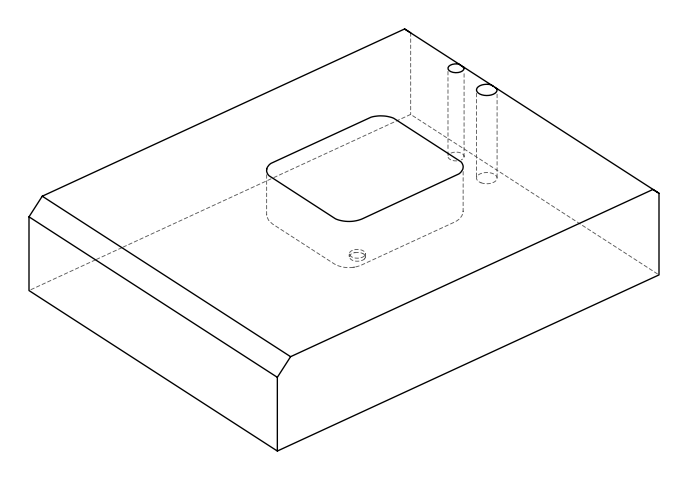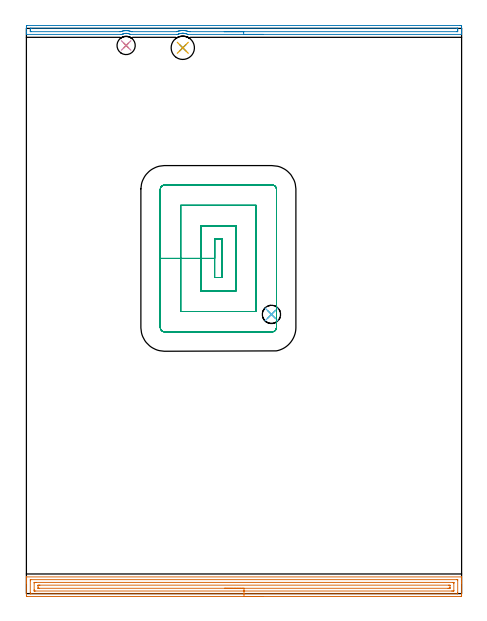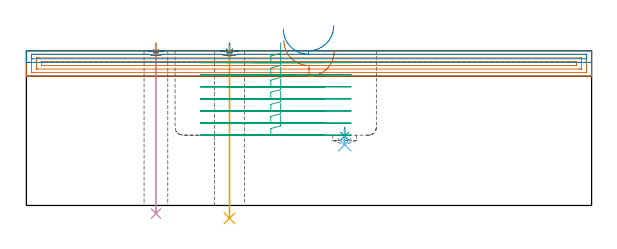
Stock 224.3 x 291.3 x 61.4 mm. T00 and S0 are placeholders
(PLAN: 9 operations, 5 tool changes, 21.6 min)
(1 SPOT_DRILL | STEP1HOLE | NXT0321_9005460120000 | 0.03 min | 1 mm3)
(2 SPOT_DRILL_1 | STEP1HOLE_1 | NXT0321_9005460120000 | 0.03 min | 1 mm3)
(3 SPOT_DRILL_2 | STEP1POCKET | NXT0321_9005460120000 | 0.04 min | 3672 mm3)
(4 DRILL_THROUGH_HOLE_INTO_CENTER | STEP1HOLE | NXT0301_065 | 0.27 min | 4249 mm3)
(5 DRILL_THROUGH_HOLE_INTO_CENTER_1 | STEP1HOLE_1 | UGT0301_515 | 0.28 min | 6930 mm3)
(6 DRILL_BLIND_HOLE_INTO_CENTER | STEP1POCKET | NXT0301_065 | 0.03 min | 231 mm3)
(7 AREA_MILL | FG_CHAMFER_SURFACE | UGT0205_001 | 7.4 min | 11435 mm3)
(8 AREA_MILL_1 | FG_CHAMFER_SURFACE_1 | UGT0205_001 | 3.77 min | 2377 mm3)
(9 MILL_RECTANGULAR_POCKET | POCKET_RECTANGULAR_STRAIGHT | UGT0201_095 | Follow Part, ap 5, ae 75% | 9.74 min | 247370 mm3)
(TOOL NXT0321_9005460120000 | NC Spot Drill, 142deg, 12mm, Carbide, Uncoated | D12 PA142 FL30 Z2)
(TOOL NXT0301_065 | Carbide Drill 9.4mm [860.1-0940-075A1-MM 2214] | D9.4 PA140 FL98 Z2)
(TOOL UGT0301_515 | Carbide Drill 12.0 mm | D12 PA118 FL101 Z2)
(TOOL UGT0205_001 | Chamfer Mill 20 x 3 x 45 deg. | D20 FL50 Z2)
(TOOL UGT0201_095 | End mill 20 mm | D20 R3 FL38 Z4)
(OP 1 SPOT_DRILL)
G17 G21 G94 G90
T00 M6
G54
G17 G0 G90 X51.4 Y282.5 S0 M3
G43 Z71.4 H0
G94 G81 G98 Z60.991 F250. R64.4
G80
M5
M2
(OP 2 SPOT_DRILL_1)
G17 G21 G94 G90
T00 M6
G54
G17 G0 G90 X80.6 Y281.3 S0 M3
G43 Z71.4 H0
G94 G81 G98 Z60.884 F250. R64.4
G80
M5
M2
(OP 3 SPOT_DRILL_2)
G17 G21 G94 G90
T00 M6
G54
G17 G0 G90 X126.3 Y143.9 S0 M3
G43 Z71.4 H0
G94 G81 G98 Z27.487 F250. R30.9
G80
M5
M2
(OP 4 DRILL_THROUGH_HOLE_INTO_CENTER)
G17 G21 G94 G90
T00 M6
G54
G17 G0 G90 X51.4 Y282.5 S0 M3
G43 Z71.4 H1
G94 G73 G98 Z-3.211 F250. Q9.23 R63.4
G80
M5
M2
(OP 5 DRILL_THROUGH_HOLE_INTO_CENTER_1)
G17 G21 G94 G90
T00 M6
G54
G17 G0 G90 X80.6 Y281.3 S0 M3
G43 Z71.4 H0
G94 G73 G98 Z-5.105 F250. Q11.084 R63.4
G80
M5
M2
(OP 6 DRILL_BLIND_HOLE_INTO_CENTER)
G17 G21 G94 G90
T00 M6
G54
G17 G0 G90 X126.3 Y143.9 S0 M3
G43 Z71.4 H1
G94 G81 G98 Z24.1 F250. R29.9
G80
M5
M2
(OP 7 AREA_MILL)
G17 G21 G94 G90
T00 M6
G54
G17 G0 G90 X122.15 Y-1.5 S1061 M3
G43 Z71.4 H0
Z61.3
G94 G1 X122.112 Z60.428 F250.
X121.998 Z59.564
X121.809 Z58.712
X121.547 Z57.88
X121.213 Z57.074
X120.81 Z56.3
X120.342 Z55.564
X119.81 Z54.872
X119.221 Z54.229
X118.578 Z53.64
X117.886 Z53.108
X117.15 Z52.64
X116.376 Z52.237
X115.57 Z51.903
X114.738 Z51.641
X113.886 Z51.452
X113.022 Z51.338
X112.15 Z51.3
X0.604
X0.302 Y-1.497 Z51.302
X0.01 Y-1.492 Z51.306
X0. Y-1.195 Z51.602
Y5.333 Z58.127
Y5.909 Z58.706
Y6.225 Z59.021
Y6.8 Z59.597
Y7.116 Z59.911
Y7.748 Z60.547
Y8.18 Z60.98
X0.002 Y8.549 Z61.34
X0.004 Y8.6 Z61.39
X0.005 Z61.391
X0.158 Z61.4
X224.142
X224.29 Y8.597 Z61.388
X224.293 Y8.55 Z61.342
X224.3 Y8.18 Z60.98
Y7.748 Z60.547
Y7.116 Z59.911
Y5.909 Z58.706
Y5.333 Z58.127
Y-0.304 Z52.493
X224.297 Y-0.908 Z51.89
X224.293 Y-1.492 Z51.306
X224.282 Y-1.494 Z51.304
X223.696 Y-1.5 Z51.3
X112.15
Y-0.086 Z52.714
X2.319
X2.18 Y-0.085 Z52.715
X2.087 Y-0.082 Z52.718
X2.018 Y-0.079 Z52.721
X2.01 Y-0.069 Z52.731
X2.007 Y-0.016 Z52.784
X2.001 Y0.372 Z53.172
Y6.613 Z59.413
X2.007 Y7.116 Z59.916
X2.01 Y7.163 Z59.963
X2.023 Y7.179 Z59.979
X2.11 Y7.182 Z59.982
X2.25 Y7.185 Z59.985
X221.981 Y7.186 Z59.986
X222.12 Y7.185 Z59.985
X222.213 Y7.182 Z59.982
X222.282 Y7.179 Z59.979
X222.29 Y7.169 Z59.969
X222.293 Y7.116 Z59.916
X222.299 Y6.728 Z59.528
Y0.487 Z53.287
X222.293 Y-0.016 Z52.784
X222.29 Y-0.062 Z52.738
X222.277 Y-0.079 Z52.721
X222.19 Y-0.082 Z52.718
X222.051 Y-0.085 Z52.715
X112.15 Y-0.086 Z52.714
Y1.328 Z54.128
X4.613 Y1.329 Z54.129
X4.174 Y1.331 Z54.131
X4.029 Y1.333 Z54.133
X4.012 Y1.335 Z54.135
X4.007 Y1.386 Z54.186
X4.002 Y1.478 Z54.278
X4. Y1.941 Z54.741
X4.002 Y5.505 Z58.305
X4.01 Y5.68 Z58.48
X4.019 Y5.765 Z58.565
X4.065 Y5.767 Z58.567
X4.174 Y5.77 Z58.57
X4.627 Y5.771 Z58.571
X5.066 Y5.772 Z58.572
X219.688 Y5.771 Z58.571
X220.126 Y5.769 Z58.569
X220.271 Y5.767 Z58.567
X220.288 Y5.765 Z58.565
X220.293 Y5.714 Z58.514
X220.298 Y5.622 Z58.422
X220.299 Y5.507 Z58.307
X220.3 Y5.333 Z58.133
X220.298 Y1.595 Z54.395
X220.29 Y1.42 Z54.22
X220.281 Y1.335 Z54.135
X220.235 Y1.333 Z54.133
X220.126 Y1.33 Z54.13
X219.673 Y1.329 Z54.129
X219.234 Y1.328 Z54.128
X112.15
Y2.743 Z55.543
X6.766
X6.037 Y2.75 Z55.55
X6.01 Y2.759 Z55.559
X6.005 Y2.805 Z55.605
X6.002 Y2.905 Z55.705
X6. Y3.975 Z56.775
X6.002 Y4.187 Z56.987
X6.005 Y4.294 Z57.094
X6.01 Y4.342 Z57.142
X6.049 Y4.351 Z57.151
X6.851 Y4.357 Z57.157
X6.935
X217.534
X218.263 Y4.35 Z57.15
X218.29 Y4.341 Z57.141
X218.295 Y4.295 Z57.095
X218.298 Y4.195 Z56.995
X218.3 Y3.125 Z55.925
X218.298 Y2.913 Z55.713
X218.295 Y2.807 Z55.607
X218.29 Y2.758 Z55.558
X218.251 Y2.749 Z55.549
X217.449 Y2.743 Z55.543
X217.365
X112.15
X111.278 Z55.581
X110.414 Z55.695
X109.562 Z55.883
X108.73 Z56.146
X107.924 Z56.48
X107.15 Z56.882
X106.414 Z57.351
X105.722 Z57.882
X105.079 Z58.472
X104.49 Z59.115
X103.958 Z59.807
X103.49 Z60.543
X103.087 Z61.316
X102.753 Z62.122
X102.491 Z62.954
X102.302 Z63.806
X102.188 Z64.671
X102.15 Z65.543
G0 Z71.4
M5
M2
(OP 8 AREA_MILL_1)
G17 G21 G94 G90
T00 M6
G54
G17 G0 G90 X121.978 Y288.2 S1061 M3
G43 Z71.4 H0
G94 G1 X121.94 Z70.528 F250.
X121.826 Z69.663
X121.637 Z68.812
X121.375 Z67.98
X121.041 Z67.174
X120.638 Z66.4
X120.17 Z65.664
X119.639 Z64.972
X119.049 Z64.329
X118.406 Z63.739
X117.714 Z63.208
X116.978 Z62.74
X116.204 Z62.337
X115.398 Z62.003
X114.566 Z61.741
X113.715 Z61.552
X112.85 Z61.438
X111.978 Z61.4
X83.594
X83.213 Y288.206 Z61.392
X82.726 Y288.403 Z61.196
X82.282 Y288.547 Z61.05
X81.834 Y288.659 Z60.934
X81.389 Y288.738 Z60.861
X80.942 Y288.785 Z60.813
X80.892 Y288.788 Z60.81
X80.775 Y288.792 Z60.802
X80.552 Y288.789 Z60.8
X80.471 Y288.79 Z60.803
X80.441
X80.308 Y288.782 Z60.813
X80.051 Y288.765 Z60.829
X79.76 Y288.726 Z60.871
X79.604 Y288.705 Z60.891
X79.159 Y288.614 Z60.984
X78.71 Y288.483 Z61.115
X78.461 Y288.392 Z61.207
X78.267 Y288.322 Z61.277
X78.24 Y288.31 Z61.289
X78.159 Y288.275 Z61.323
X77.981 Y288.202 Z61.386
X77.348 Y288.2 Z61.4
X53.7
X53.623 Y288.205 Z61.39
X53.559 Y288.226 Z61.371
X53.301 Y288.342 Z61.252
X52.859 Y288.507 Z61.091
X52.542 Y288.593 Z61.002
X52.41 Y288.629 Z60.966
X52.361 Y288.638 Z60.958
X52.126 Y288.68 Z60.918
X51.966 Y288.707 Z60.888
X51.932 Y288.71 Z60.883
X51.859 Y288.719 Z60.878
X51.804 Y288.726 Z60.873
X51.742 Y288.732 Z60.866
X51.648 Y288.737 Z60.859
X51.518 Y288.744 Z60.849
X51.469 Y288.742 Z60.848
X51.308 Z60.851
X51.238 Z60.853
X51.08 Y288.733 Z60.865
X51.071
X51.023 Y288.727 Z60.871
X50.841 Y288.703 Z60.893
X50.626 Y288.677 Z60.922
X50.178 Y288.579 Z61.021
X50.08 Y288.547 Z61.053
X49.947 Y288.505 Z61.093
X49.842 Y288.472 Z61.127
X49.735 Y288.438 Z61.161
X49.182 Y288.206 Z61.392
X48.792 Y288.2 Z61.4
X0.158
X0.009 Y288.203 Z61.388
X0. Y288.229 Z61.361
Y288.573 Z61.027
Y288.985 Z60.614
Y289.613 Z59.982
Y290.814 Z58.783
Y291.387 Z58.207
Y291.987 Z57.608
X0.003 Y292.274 Z57.321
X0.008 Y292.791 Z56.805
X0.081 Y292.794 Z56.803
X0.604 Y292.8 Z56.8
X223.166
X223.696 Y292.799 Z56.801
X224.219 Y292.794 Z56.803
X224.292 Y292.791 Z56.805
X224.3 Y292.274 Z57.321
Y291.987 Z57.608
Y291.387 Z58.207
Y290.814 Z58.783
Y290.5 Z59.096
Y289.927 Z59.669
Y289.613 Z59.982
Y288.985 Z60.614
Y288.573 Z61.026
Y288.229 Z61.361
X224.291 Y288.203 Z61.388
X224.143 Y288.2 Z61.4
X111.978
Y289.614 Z59.986
X84.487
X84.04 Y289.616 Z59.984
X83.818 Y289.619 Z59.981
X83.764 Y289.621 Z59.979
X83.499 Y289.708 Z59.892
X83.019 Y289.856 Z59.744
X82.702 Y289.937 Z59.663
X82.278 Y290.034 Z59.566
X81.81 Y290.114 Z59.486
X81.242 Y290.177 Z59.423
X80.917 Y290.199 Z59.401
X80.327 Y290.2 Z59.4
X80.229 Y290.199 Z59.401
X80.192 Y290.197 Z59.403
X80.178 Y290.196 Z59.404
X80.025 Y290.184 Z59.416
X79.858 Y290.168 Z59.432
X79.332 Y290.103 Z59.497
X79.132 Y290.074 Z59.526
X78.748 Y289.996 Z59.604
X78.518 Y289.947 Z59.653
X78.24 Y289.87 Z59.73
X78.041 Y289.811 Z59.789
X77.742 Y289.717 Z59.883
X77.456 Y289.626 Z59.974
X77.347 Y289.614 Z59.986
X54.592 Y289.615 Z59.985
X54.369 Y289.616 Z59.984
X54.258 Y289.618 Z59.982
X54.204 Y289.621 Z59.979
X54.146 Y289.632 Z59.968
X54.121 Y289.639 Z59.961
X53.59 Y289.817 Z59.783
X53.254 Y289.91 Z59.69
X52.863 Y290.002 Z59.598
X52.361 Y290.088 Z59.512
X51.831 Y290.141 Z59.459
X51.469 Y290.154 Z59.446
X50.941 Y290.138 Z59.462
X50.766 Y290.124 Z59.476
X50.577 Y290.101 Z59.499
X50.144 Y290.043 Z59.557
X49.684 Y289.944 Z59.656
X49.417 Y289.879 Z59.721
X48.792 Y289.681 Z59.919
X48.741 Y289.664 Z59.936
X48.66 Y289.637 Z59.963
X48.619 Y289.623 Z59.977
X48.568 Y289.621 Z59.979
X48.345 Y289.617 Z59.983
X47.9 Y289.614 Z59.986
X2.389
X2.166 Y289.617 Z59.983
X2.056 Y289.619 Z59.981
X2.01 Y289.622 Z59.978
X2.007 Y289.658 Z59.942
X2.004 Y289.753 Z59.847
X2.001 Y289.999 Z59.601
X2. Y290.5 Z59.1
X2.001 Y290.885 Z58.715
X2.007 Y291.273 Z58.327
X2.01 Y291.377 Z58.223
X2.056 Y291.38 Z58.22
X2.166 Y291.383 Z58.217
X2.389 Y291.386 Z58.214
X221.911
X222.134 Y291.383 Z58.217
X222.244 Y291.381 Z58.219
X222.29 Y291.378 Z58.222
X222.293 Y291.342 Z58.258
X222.296 Y291.247 Z58.353
X222.299 Y291.001 Z58.599
X222.3 Y290.5 Z59.1
X222.299 Y290.115 Z59.485
X222.293 Y289.727 Z59.873
X222.29 Y289.623 Z59.977
X222.244 Y289.62 Z59.98
X222.134 Y289.617 Z59.983
X221.911 Y289.614 Z59.986
X111.978
X111.107 Z60.024
X110.242 Z60.138
X109.39 Z60.327
X108.558 Z60.589
X107.752 Z60.923
X106.978 Z61.326
X106.242 Z61.794
X105.55 Z62.325
X104.907 Z62.915
X104.318 Z63.558
X103.787 Z64.25
X103.318 Z64.986
X102.915 Z65.76
X102.581 Z66.566
X102.319 Z67.398
X102.13 Z68.249
X102.016 Z69.114
X101.978 Z69.986
G0 Z71.4
M5
M2
(OP 9 MILL_RECTANGULAR_POCKET)
G17 G21 G94 G90
T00 M6
G54
G17 G0 G90 X100.9 Y167.249 S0 M3
G43 Z71.484 H0
Z64.484
G94 G1 Y182.6 Z60.37 F250.
X97. Z59.325
Y172.75 Z56.686
Y162.9 F500.
X100.9
Y182.6
X97.
Y172.75
X90.
Y155.9
X107.9
Y189.6
X90.
Y172.75
X79.5
Y145.4
X118.4
Y200.1
X79.5
Y172.75
X69.
Y137.2
G3 X71.3 Y134.9 R2.3
G1 X126.6
G3 X128.9 Y137.2 R2.3
G1 Y208.3
G3 X126.6 Y210.6 R2.3
G1 X71.3
G3 X69. Y208.3 R2.3
G1 Y172.75
Y171.75
G0 X100.9 Y167.249 Z59.686
G1 Y182.6 Z55.573 F250.
X97. Z54.528
Y172.75 Z51.888
Y162.9 F500.
X100.9
Y182.6
X97.
Y172.75
X90.
Y155.9
X107.9
Y189.6
X90.
Y172.75
X79.5
Y145.4
X118.4
Y200.1
X79.5
Y172.75
X69.
Y137.2
G3 X71.3 Y134.9 R2.3
G1 X126.6
G3 X128.9 Y137.2 R2.3
G1 Y208.3
G3 X126.6 Y210.6 R2.3
G1 X71.3
G3 X69. Y208.3 R2.3
G1 Y172.75
Y171.75
G0 X100.9 Y167.249 Z54.888
G1 Y182.6 Z50.775 F250.
X97. Z49.73
Y172.75 Z47.091
Y162.9 F500.
X100.9
Y182.6
X97.
Y172.75
X90.
Y155.9
X107.9
Y189.6
X90.
Y172.75
X79.5
Y145.4
X118.4
Y200.1
X79.5
Y172.75
X69.
Y137.2
G3 X71.3 Y134.9 R2.3
G1 X126.6
G3 X128.9 Y137.2 R2.3
G1 Y208.3
G3 X126.6 Y210.6 R2.3
G1 X71.3
G3 X69. Y208.3 R2.3
G1 Y172.75
Y171.75
G0 X100.9 Y167.249 Z50.091
G1 Y182.6 Z45.977 F250.
X97. Z44.932
Y172.75 Z42.293
Y162.9 F500.
X100.9
Y182.6
X97.
Y172.75
X90.
Y155.9
X107.9
Y189.6
X90.
Y172.75
X79.5
Y145.4
X118.4
Y200.1
X79.5
Y172.75
X69.
Y137.2
G3 X71.3 Y134.9 R2.3
G1 X126.6
G3 X128.9 Y137.2 R2.3
G1 Y208.3
G3 X126.6 Y210.6 R2.3
G1 X71.3
G3 X69. Y208.3 R2.3
G1 Y172.75
Y171.75
G0 X100.9 Y167.249 Z45.293
G1 Y182.6 Z41.18 F250.
X97. Z40.135
Y172.75 Z37.495
Y162.9 F500.
X100.9
Y182.6
X97.
Y172.75
X90.
Y155.9
X107.9
Y189.6
X90.
Y172.75
X79.5
Y145.4
X118.4
Y200.1
X79.5
Y172.75
X69.
Y137.2
G3 X71.3 Y134.9 R2.3
G1 X126.6
G3 X128.9 Y137.2 R2.3
G1 Y208.3
G3 X126.6 Y210.6 R2.3
G1 X71.3
G3 X69. Y208.3 R2.3
G1 Y172.75
Y171.75
G0 X100.9 Y167.249 Z40.495
G1 Y182.6 Z36.382 F250.
X97. Z35.337
Y172.75 Z32.698
Y162.9 F500.
X100.9
Y182.6
X97.
Y172.75
X90.
Y155.9
X107.9
Y189.6
X90.
Y172.75
X79.5
Y145.4
X118.4
Y200.1
X79.5
Y172.75
X69.
Y137.2
G3 X71.3 Y134.9 R2.3
G1 X126.6
G3 X128.9 Y137.2 R2.3
G1 Y208.3
G3 X126.6 Y210.6 R2.3
G1 X71.3
G3 X69. Y208.3 R2.3
G1 Y172.75
Y171.75
G0 X100.9 Y167.249 Z35.698
G1 Y182.6 Z31.584 F250.
X97. Z30.539
Y172.75 Z27.9
Y162.9 F500.
X100.9
Y182.6
X97.
Y172.75
X90.
Y155.9
X107.9
Y189.6
X90.
Y172.75
X79.5
Y145.4
X118.4
Y200.1
X79.5
Y172.75
X69.
Y137.2
G3 X71.3 Y134.9 R2.3
G1 X126.6
G3 X128.9 Y137.2 R2.3
G1 Y208.3
G3 X126.6 Y210.6 R2.3
G1 X71.3
G3 X69. Y208.3 R2.3
G1 Y172.75
Y171.75
G0 Z71.484
M5
M2
